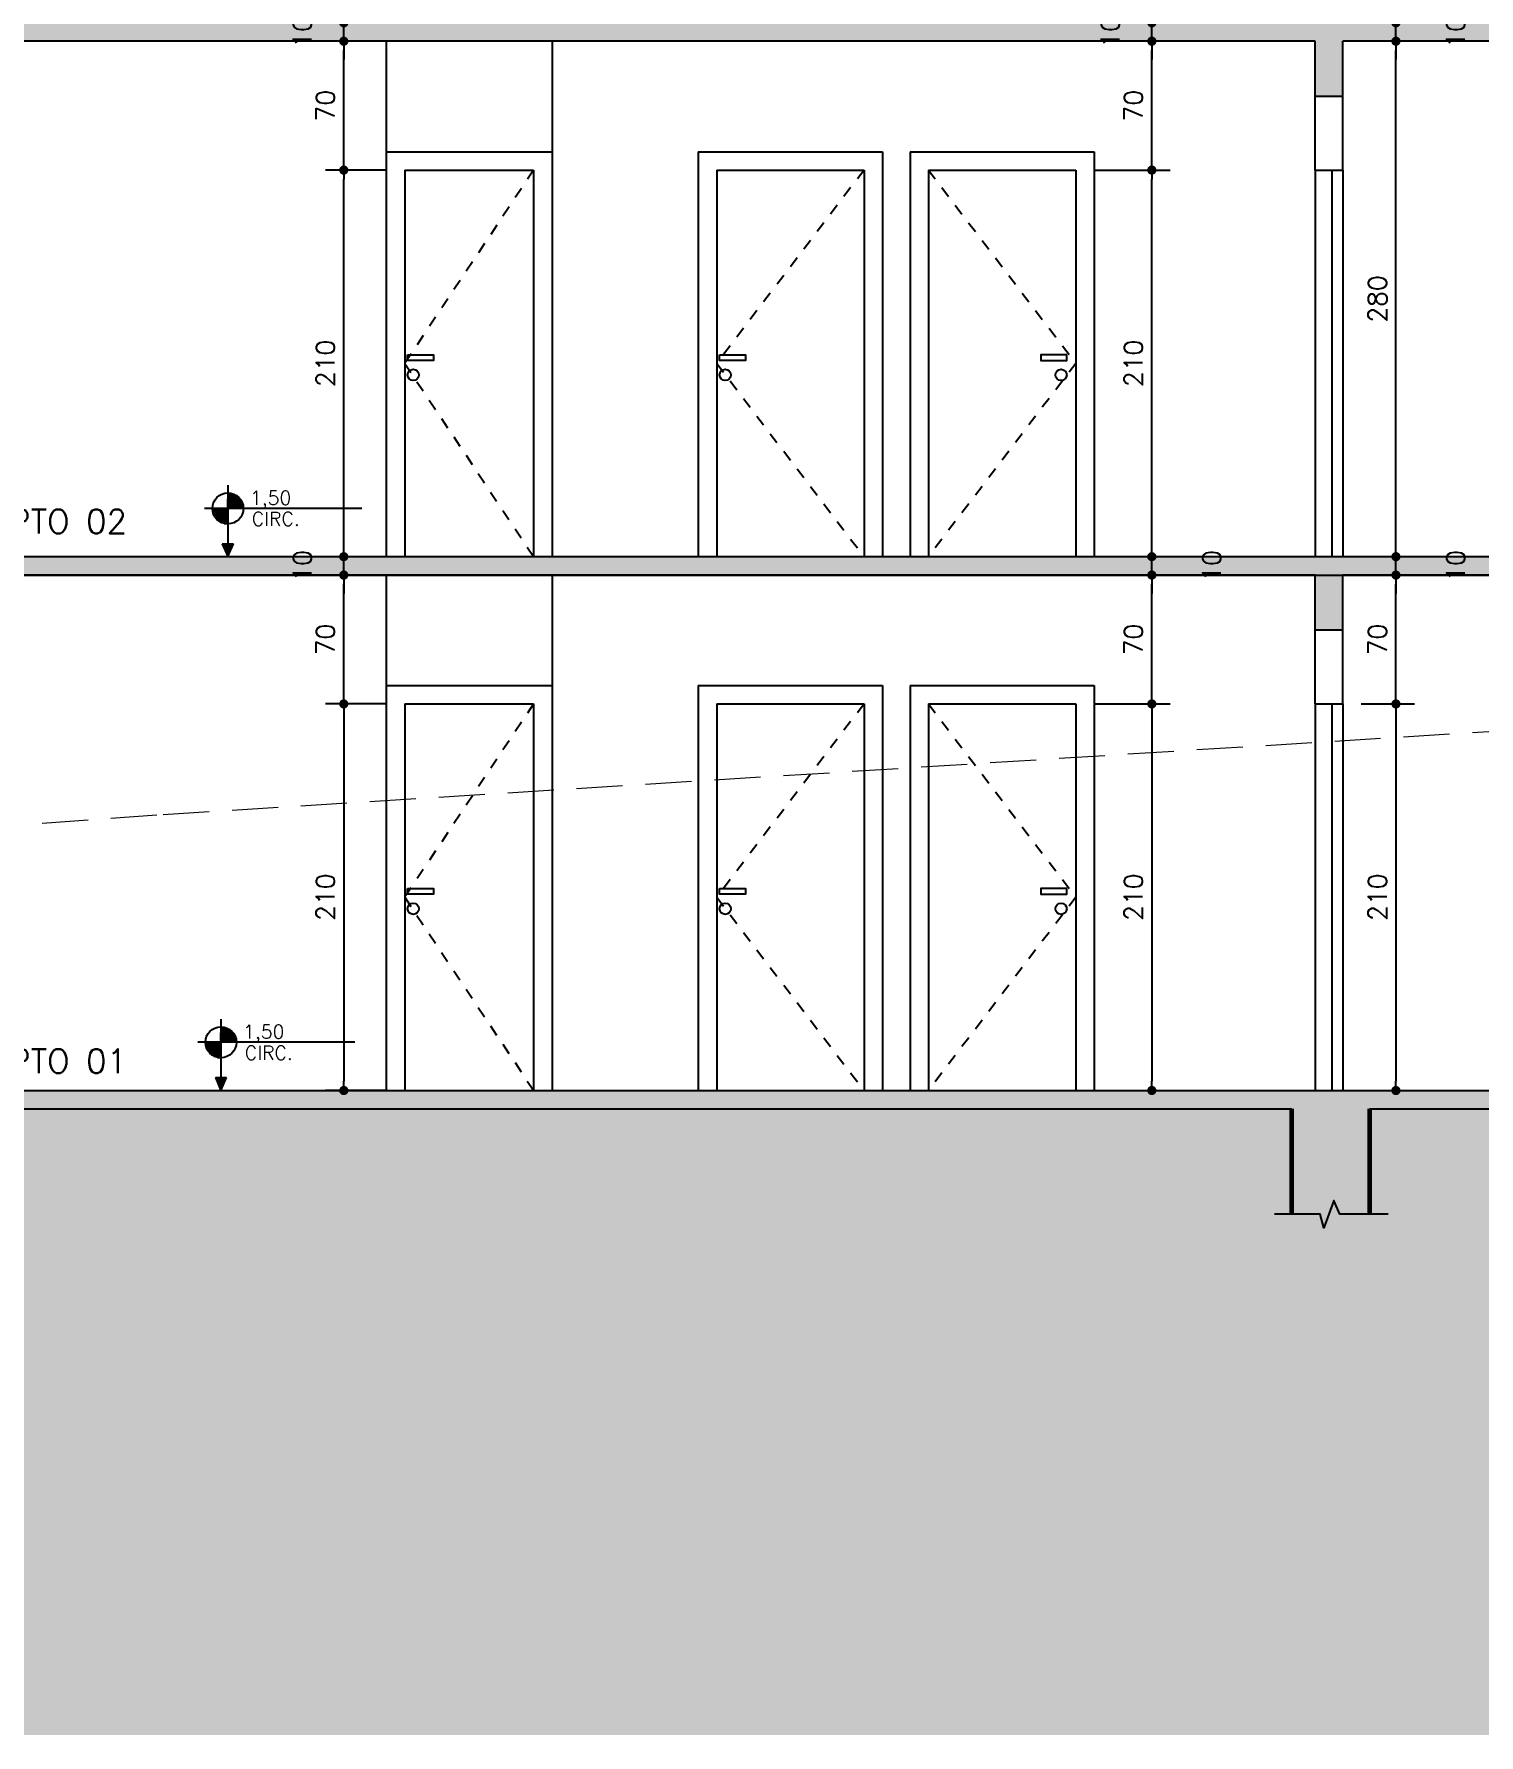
# Model space of a CAD drawing. Header units: inches. Extents: x 580771 to 672494, y 7715997 to 7829530.
# Drawn here: x 654479 to 655264, y 7718961 to 7719885 of the extents above; entities that cross this region are included whole.
import ezdxf

# ---------------------------------------------------------------- set-up
doc = ezdxf.new("R2010")
doc.units = ezdxf.units.IN
doc.header["$MEASUREMENT"] = 0
doc.header["$PDMODE"] = 2
doc.linetypes.add('CACHE', pattern=[0.24, 0.12, -0.12])
doc.linetypes.add('DASHED2', pattern=[0.375, 0.25, -0.125])
for name, color, linetype in [('1-ARQ-A', 1, 'Continuous'), ('BAN', 2, 'Continuous'), ('Block1', 1, 'Continuous'), ('Layer3', 3, 'Continuous'), ('NIVEL', 2, 'Continuous'), ('P01', 1, 'Continuous'), ('P06', 6, 'Continuous'), ('parede', 6, 'Continuous')]:
    doc.layers.add(name, color=color, linetype=linetype)
doc.layers.add('ARQ-06', color=6, linetype='Continuous', lineweight=60)
doc.layers.add('MEIO_FIO', color=7, linetype='Continuous', lineweight=0)
doc.styles.add('R80E50', font='romans.shx', dxfattribs={"height": 10})
doc.styles.add('ROMANS', font='romans', dxfattribs={"height": 0.2})
doc.dimstyles.new('ARQ50', dxfattribs={"dimscale": 50, "dimtxt": 10, "dimasz": 0.1, "dimexe": 0.2, "dimexo": 0.2, "dimgap": 0.1, "dimtad": 1, "dimdec": 0, "dimzin": 12, "dimdsep": 46, "dimtxsty": 'R80E50', "dimblk1": 'DOT', "dimblk2": 'DOT', "dimsah": 1, "dimcen": 0.4, "dimclrd": 15, "dimclre": 15, "dimclrt": 3, "dimadec": 0, "dimazin": 0, "dimtfac": 1, "dimtdec": 0, "dimtmove": 2, "dimatfit": 3, "dimldrblk": 'DOT', "dimfxl": 0.2, "dimtolj": 1, "dimtzin": 12, "dimarcsym": 0})
pattern_1 = [(50, (-9023.35, -33683.601), (14.345203652, -1.2550427), [1.5, -16.5]), (355, (-9023.35, -33683.601), (-2.775026672, 15.043842674), [1.2, -13.2]), (100.45144446, (-9022.154, -33683.706), (11.570176935, 13.78879982), [1.27480384, -14.02284224]), (46.1842, (-9023.35, -33679.601), (21.344826613, -3.310385616), [2.25, -24.75]), (96.6356355, (-9021.57, -33679.877), (18.693238913, 19.482372015), [1.91220684, -21.0342752]), (351.184164, (-9023.35, -33679.601), (18.6932389, 19.482372005), [1.8, -19.80000002]), (21, (-9021.35, -33680.601), (11.938141042, -8.052377813), [1.5, -16.5]), (326, (-9021.35, -33680.601), (4.866306638, 14.5030009), [1.2, -13.2]), (71.45144474, (-9020.355, -33681.272), (16.804447535, 6.450623056), [1.2748038, -14.02284224]), (37.5, (-9023.3495, -33683.6013), (0.2431971063, 6.6578770766), [0, -13.04, 0, -13.4, 0, -13.25]), (7.5, (-9023.3495, -33683.601), (5.261390749, 7.8882342376), [0, -7.64, 0, -12.74, 0, -5.05]), (327.5, (-9027.8095, -33683.6013), (10.6764487234, -0.4510974347), [0, -5, 0, -15.6, 0, -20.7]), (317.5, (-9029.8095, -33683.601), (11.663723387, 2.002099647), [0, -6.5, 0, -10.36, 0, -14.7])]

# ---------------------------------------------------------------- blocks, each defined once
blk = doc.blocks.new('*X32')
at = {"color": 0}
for p, q in [((-1683, 3892), (-1680, 3892)), ((-1683, 3891), (-1680, 3891)), ((-1683, 3890), (-1680, 3890)), ((-1683, 3889), (-1680, 3889)), ((-1683, 3882), (-1683, 3888)), ((-1683, 3888), (-1680, 3888)), ((-1683, 3882), (-1680, 3882)), ((-1683, 3881), (-1680, 3881)), ((-1682, 3882), (-1682, 3888)), ((-1681, 3882), (-1681, 3888)), ((-1680, 3888), (-1680, 3892.3)), ((-1680, 3882), (-1680, 3888)), ((-1680, 3888), (-1674, 3888)), ((-1680, 3887), (-1674, 3887)), ((-1680, 3886), (-1674, 3886)), ((-1680, 3885), (-1674, 3885)), ((-1680, 3884), (-1674, 3884)), ((-1680, 3883), (-1674, 3883)), ((-1680, 3880.7), (-1680, 3882)), ((-1680, 3882), (-1674, 3882)), ((-1679, 3888), (-1679, 3892)), ((-1679, 3880.7), (-1679, 3882)), ((-1678, 3888), (-1678, 3891.6)), ((-1678, 3880.7), (-1678, 3882)), ((-1677, 3888), (-1677, 3891.1)), ((-1677, 3880.7), (-1677, 3882)), ((-1676, 3888), (-1676, 3890.4)), ((-1676, 3880.7), (-1676, 3882)), ((-1675, 3888), (-1675, 3889.6)), ((-1675, 3880.7), (-1675, 3882)), ((-1674, 3888), (-1674, 3888.6)), ((-1674, 3882), (-1674, 3888)), ((-1674, 3888), (-1673.5, 3888)), ((-1674, 3880.7), (-1674, 3882)), ((-1674, 3882), (-1671.1, 3882)), ((-1674, 3881), (-1671.1, 3881)), ((-1673, 3882), (-1673, 3887.2)), ((-1672, 3882), (-1672, 3885.4)), ((-1695, 3880), (-1692, 3880)), ((-1694.9, 3879), (-1692, 3879)), ((-1694.7, 3878), (-1692, 3878)), ((-1694.5, 3877), (-1692, 3877)), ((-1694.1, 3876), (-1692, 3876)), ((-1694, 3875.8), (-1694, 3876)), ((-1693, 3874), (-1693, 3876)), ((-1692, 3876), (-1692, 3880.7)), ((-1692, 3872.7), (-1692, 3876)), ((-1692, 3876), (-1686, 3876)), ((-1692, 3875), (-1686, 3875)), ((-1692, 3874), (-1686, 3874)), ((-1692, 3873), (-1686, 3873)), ((-1691.3, 3872), (-1686, 3872)), ((-1691, 3876), (-1691, 3880.7)), ((-1690.1, 3871), (-1686, 3871)), ((-1690, 3876), (-1690, 3880.7)), ((-1689, 3876), (-1689, 3880.7)), ((-1688.5, 3870), (-1686, 3870)), ((-1688, 3876), (-1688, 3880.7)), ((-1688, 3869.8), (-1688, 3870)), ((-1687, 3876), (-1687, 3880.7)), ((-1687, 3869.4), (-1687, 3870)), ((-1686, 3876), (-1686, 3880.7)), ((-1686, 3880), (-1683, 3880)), ((-1686, 3879), (-1683, 3879)), ((-1686, 3878), (-1683, 3878)), ((-1686, 3877), (-1683, 3877)), ((-1686, 3870), (-1686, 3876)), ((-1686, 3876), (-1683, 3876)), ((-1686, 3869.1), (-1686, 3870)), ((-1686, 3870), (-1683, 3870)), ((-1685.8, 3869), (-1683, 3869)), ((-1685, 3870), (-1685, 3876)), ((-1684, 3870), (-1684, 3876))]:
    blk.add_line(p, q, dxfattribs=at)
blk = doc.blocks.new('nível corte')
at = {"layer": 'NIVEL', "color": 2, "linetype": 'Continuous'}
for p, q in [((172038.46, 10236.15), (172038.46, 10197.35)), ((172111.26, 10223.55), (172025.86, 10223.55)), ((172035.46, 10204.35), (172038.46, 10197.35)), ((172035.46, 10204.35), (172041.46, 10204.35)), ((172038.46, 10197.35), (172041.46, 10204.35))]:
    blk.add_line(p, q, dxfattribs=at)
blk.add_circle((172038.46, 10223.55), 8.4, dxfattribs=at)
blk.add_solid([(172035.46, 10204.35), (172038.46, 10197.35), (172041.46, 10204.35), (172038.46, 10197.35)], dxfattribs=at)
at = {"layer": 'NIVEL', "color": 1, "linetype": 'Continuous', "xscale": 0.7000000000116415, "yscale": 0.7000000000116415, "zscale": 0.7000000000116415}
blk.add_blockref('*X32', (173216.6, 7507.07), dxfattribs=at)
blk = doc.blocks.new('_DOT')
at = {"color": 0, "linetype": 'ByBlock'}
blk.add_line((-0.5, 0), (-1, 0), dxfattribs=at)
at = {"color": 0, "linetype": 'ByBlock', "const_width": 0.5}
blk.add_lwpolyline([(-0.25, 0, 1), (0.25, 0, 1)], format="xyb", close=True, dxfattribs=at)
blk = doc.blocks.new('*D597')
at = {"layer": 'Defpoints', "color": 0, "transparency": 16777216}
for p in [(655189.61, 7719521.58), (655189.61, 7719311.58), (655218.48, 7719311.58)]:
    blk.add_point(p, dxfattribs=at)
at = {"layer": 'parede', "color": 15, "lineweight": -2, "transparency": 16777216}
for p, q in [((655199.61, 7719521.58), (655228.48, 7719521.58)), ((655218.48, 7719516.58), (655218.48, 7719316.58)), ((655199.61, 7719311.58), (655228.48, 7719311.58))]:
    blk.add_line(p, q, dxfattribs=at)
at = {"layer": 'parede', "color": 15, "lineweight": -2, "transparency": 16777216, "xscale": 5, "yscale": 5, "zscale": 5}
for p, rotation in [((655218.48, 7719521.58), 90), ((655218.48, 7719311.58), 270)]:
    blk.add_blockref('_DOT', p, dxfattribs=dict(at, rotation=rotation))
at = {"layer": 'parede', "color": 3, "transparency": 16777216, "insert": (655208.48, 7719416.58), "char_height": 10, "attachment_point": 5, "rotation": 90, "style": 'R80E50'}
blk.add_mtext('\\A1;210', dxfattribs=at)
blk = doc.blocks.new('*D598')
at = {"layer": 'Defpoints', "color": 0, "transparency": 16777216}
for p in [(655218.48, 7719591.58), (655218.48, 7719591.58), (655189.61, 7719521.58)]:
    blk.add_point(p, dxfattribs=at)
at = {"layer": 'parede', "color": 15, "lineweight": -2, "transparency": 16777216}
for p, q in [((655218.48, 7719526.58), (655218.48, 7719586.58)), ((655228.48, 7719591.58), (655228.48, 7719591.58)), ((655199.61, 7719521.58), (655228.48, 7719521.58))]:
    blk.add_line(p, q, dxfattribs=at)
at = {"layer": 'parede', "color": 15, "lineweight": -2, "transparency": 16777216, "xscale": 5, "yscale": 5, "zscale": 5}
for p, rotation in [((655218.48, 7719591.58), 90), ((655218.48, 7719521.58), 270)]:
    blk.add_blockref('_DOT', p, dxfattribs=dict(at, rotation=rotation))
at = {"layer": 'parede', "color": 3, "transparency": 16777216, "insert": (655208.48, 7719556.58), "char_height": 10, "attachment_point": 5, "rotation": 90, "style": 'R80E50'}
blk.add_mtext('\\A1;70', dxfattribs=at)
blk = doc.blocks.new('*D599')
at = {"layer": 'Defpoints', "color": 0, "transparency": 16777216}
for p in [(655218.48, 7719601.58), (655218.48, 7719601.58), (655218.48, 7719591.58)]:
    blk.add_point(p, dxfattribs=at)
at = {"layer": 'parede', "color": 15, "lineweight": -2, "transparency": 16777216}
for p, q in [((655218.48, 7719606.58), (655218.48, 7719611.58)), ((655218.48, 7719591.58), (655218.48, 7719601.58)), ((655228.48, 7719601.58), (655228.48, 7719601.58)), ((655218.48, 7719586.58), (655218.48, 7719581.58)), ((655228.48, 7719591.58), (655228.48, 7719591.58))]:
    blk.add_line(p, q, dxfattribs=at)
at = {"layer": 'parede', "color": 15, "lineweight": -2, "transparency": 16777216, "xscale": 5, "yscale": 5, "zscale": 5}
for p, rotation in [((655218.48, 7719601.58), 270), ((655218.48, 7719591.58), 90)]:
    blk.add_blockref('_DOT', p, dxfattribs=dict(at, rotation=rotation))
at = {"layer": 'parede', "color": 3, "transparency": 16777216, "insert": (655250.98, 7719596.58), "char_height": 10, "attachment_point": 5, "rotation": 90, "style": 'R80E50'}
blk.add_mtext('\\A1;10', dxfattribs=at)
blk = doc.blocks.new('*D600')
at = {"layer": 'Defpoints', "color": 0, "transparency": 16777216}
for p in [(655218.48, 7719881.58), (655218.48, 7719881.58), (655218.48, 7719601.58)]:
    blk.add_point(p, dxfattribs=at)
at = {"layer": 'parede', "color": 15, "lineweight": -2, "transparency": 16777216}
for p, q in [((655228.48, 7719881.58), (655228.48, 7719881.58)), ((655218.48, 7719606.58), (655218.48, 7719876.58)), ((655228.48, 7719601.58), (655228.48, 7719601.58))]:
    blk.add_line(p, q, dxfattribs=at)
at = {"layer": 'parede', "color": 15, "lineweight": -2, "transparency": 16777216, "xscale": 5, "yscale": 5, "zscale": 5}
for p, rotation in [((655218.48, 7719881.58), 90), ((655218.48, 7719601.58), 270)]:
    blk.add_blockref('_DOT', p, dxfattribs=dict(at, rotation=rotation))
at = {"layer": 'parede', "color": 3, "transparency": 16777216, "insert": (655208.48, 7719741.58), "char_height": 10, "attachment_point": 5, "rotation": 90, "style": 'R80E50'}
blk.add_mtext('\\A1;280', dxfattribs=at)
blk = doc.blocks.new('*D601')
at = {"layer": 'Defpoints', "color": 0, "transparency": 16777216}
for p in [(655218.48, 7719891.58), (655218.48, 7719891.58), (655218.48, 7719881.58)]:
    blk.add_point(p, dxfattribs=at)
at = {"layer": 'parede', "color": 15, "lineweight": -2, "transparency": 16777216}
for p, q in [((655218.48, 7719896.58), (655218.48, 7719901.58)), ((655218.48, 7719881.58), (655218.48, 7719891.58)), ((655228.48, 7719891.58), (655228.48, 7719891.58)), ((655228.48, 7719881.58), (655228.48, 7719881.58)), ((655218.48, 7719876.58), (655218.48, 7719871.58))]:
    blk.add_line(p, q, dxfattribs=at)
at = {"layer": 'parede', "color": 15, "lineweight": -2, "transparency": 16777216, "xscale": 5, "yscale": 5, "zscale": 5}
for p, rotation in [((655218.48, 7719891.58), 270), ((655218.48, 7719881.58), 90)]:
    blk.add_blockref('_DOT', p, dxfattribs=dict(at, rotation=rotation))
at = {"layer": 'parede', "color": 3, "transparency": 16777216, "insert": (655250.98, 7719886.58), "char_height": 10, "attachment_point": 5, "rotation": 90, "style": 'R80E50'}
blk.add_mtext('\\A1;10', dxfattribs=at)
blk = doc.blocks.new('*D603')
at = {"layer": 'Defpoints', "color": 0, "transparency": 16777216}
for p in [(655044.61, 7719521.58), (655044.61, 7719311.58), (655085.91, 7719311.58)]:
    blk.add_point(p, dxfattribs=at)
at = {"layer": 'parede', "color": 15, "lineweight": -2, "transparency": 16777216}
for p, q in [((655054.61, 7719521.58), (655095.91, 7719521.58)), ((655085.91, 7719516.58), (655085.91, 7719316.58)), ((655054.61, 7719311.58), (655095.91, 7719311.58))]:
    blk.add_line(p, q, dxfattribs=at)
at = {"layer": 'parede', "color": 15, "lineweight": -2, "transparency": 16777216, "xscale": 5, "yscale": 5, "zscale": 5}
for p, rotation in [((655085.91, 7719521.58), 90), ((655085.91, 7719311.58), 270)]:
    blk.add_blockref('_DOT', p, dxfattribs=dict(at, rotation=rotation))
at = {"layer": 'parede', "color": 3, "transparency": 16777216, "insert": (655075.91, 7719416.58), "char_height": 10, "attachment_point": 5, "rotation": 90, "style": 'R80E50'}
blk.add_mtext('\\A1;210', dxfattribs=at)
blk = doc.blocks.new('*D500')
at = {"layer": 'Defpoints', "color": 0, "transparency": 16777216}
for p in [(655085.91, 7719591.58), (655085.91, 7719591.58), (655044.61, 7719521.58)]:
    blk.add_point(p, dxfattribs=at)
at = {"layer": 'parede', "color": 15, "lineweight": -2, "transparency": 16777216}
for p, q in [((655085.91, 7719526.58), (655085.91, 7719586.58)), ((655095.91, 7719591.58), (655095.91, 7719591.58)), ((655054.61, 7719521.58), (655095.91, 7719521.58))]:
    blk.add_line(p, q, dxfattribs=at)
at = {"layer": 'parede', "color": 15, "lineweight": -2, "transparency": 16777216, "xscale": 5, "yscale": 5, "zscale": 5}
for p, rotation in [((655085.91, 7719591.58), 90), ((655085.91, 7719521.58), 270)]:
    blk.add_blockref('_DOT', p, dxfattribs=dict(at, rotation=rotation))
at = {"layer": 'parede', "color": 3, "transparency": 16777216, "insert": (655075.91, 7719556.58), "char_height": 10, "attachment_point": 5, "rotation": 90, "style": 'R80E50'}
blk.add_mtext('\\A1;70', dxfattribs=at)
blk = doc.blocks.new('*D501')
at = {"layer": 'Defpoints', "color": 0, "transparency": 16777216}
for p in [(655085.91, 7719601.58), (655085.91, 7719601.58), (655085.91, 7719591.58)]:
    blk.add_point(p, dxfattribs=at)
at = {"layer": 'parede', "color": 15, "lineweight": -2, "transparency": 16777216}
for p, q in [((655085.91, 7719606.58), (655085.91, 7719611.58)), ((655085.91, 7719591.58), (655085.91, 7719601.58)), ((655095.91, 7719601.58), (655095.91, 7719601.58)), ((655085.91, 7719586.58), (655085.91, 7719581.58)), ((655095.91, 7719591.58), (655095.91, 7719591.58))]:
    blk.add_line(p, q, dxfattribs=at)
at = {"layer": 'parede', "color": 15, "lineweight": -2, "transparency": 16777216, "xscale": 5, "yscale": 5, "zscale": 5}
for p, rotation in [((655085.91, 7719601.58), 270), ((655085.91, 7719591.58), 90)]:
    blk.add_blockref('_DOT', p, dxfattribs=dict(at, rotation=rotation))
at = {"layer": 'parede', "color": 3, "transparency": 16777216, "insert": (655118.41, 7719596.58), "char_height": 10, "attachment_point": 5, "rotation": 90, "style": 'R80E50'}
blk.add_mtext('\\A1;10', dxfattribs=at)
blk = doc.blocks.new('*D502')
at = {"layer": 'Defpoints', "color": 0, "transparency": 16777216}
for p in [(655044.61, 7719811.58), (655085.91, 7719811.58), (655085.91, 7719601.58)]:
    blk.add_point(p, dxfattribs=at)
at = {"layer": 'parede', "color": 15, "lineweight": -2, "transparency": 16777216}
for p, q in [((655054.61, 7719811.58), (655095.91, 7719811.58)), ((655085.91, 7719606.58), (655085.91, 7719806.58)), ((655095.91, 7719601.58), (655095.91, 7719601.58))]:
    blk.add_line(p, q, dxfattribs=at)
at = {"layer": 'parede', "color": 15, "lineweight": -2, "transparency": 16777216, "xscale": 5, "yscale": 5, "zscale": 5}
for p, rotation in [((655085.91, 7719811.58), 90), ((655085.91, 7719601.58), 270)]:
    blk.add_blockref('_DOT', p, dxfattribs=dict(at, rotation=rotation))
at = {"layer": 'parede', "color": 3, "transparency": 16777216, "insert": (655075.91, 7719706.58), "char_height": 10, "attachment_point": 5, "rotation": 90, "style": 'R80E50'}
blk.add_mtext('\\A1;210', dxfattribs=at)
blk = doc.blocks.new('*D503')
at = {"layer": 'Defpoints', "color": 0, "transparency": 16777216}
for p in [(655085.91, 7719881.58), (655174.61, 7719881.58), (655044.61, 7719811.58)]:
    blk.add_point(p, dxfattribs=at)
at = {"layer": 'parede', "color": 15, "lineweight": -2, "transparency": 16777216}
for p, q in [((655164.61, 7719881.58), (655075.91, 7719881.58)), ((655085.91, 7719816.58), (655085.91, 7719876.58)), ((655054.61, 7719811.58), (655095.91, 7719811.58))]:
    blk.add_line(p, q, dxfattribs=at)
at = {"layer": 'parede', "color": 15, "lineweight": -2, "transparency": 16777216, "xscale": 5, "yscale": 5, "zscale": 5}
for p, rotation in [((655085.91, 7719881.58), 90), ((655085.91, 7719811.58), 270)]:
    blk.add_blockref('_DOT', p, dxfattribs=dict(at, rotation=rotation))
at = {"layer": 'parede', "color": 3, "transparency": 16777216, "insert": (655075.91, 7719846.58), "char_height": 10, "attachment_point": 5, "rotation": 90, "style": 'R80E50'}
blk.add_mtext('\\A1;70', dxfattribs=at)
blk = doc.blocks.new('*D504')
at = {"layer": 'Defpoints', "color": 0, "transparency": 16777216}
for p in [(655085.91, 7719891.58), (655174.61, 7719891.58), (655174.61, 7719881.58)]:
    blk.add_point(p, dxfattribs=at)
at = {"layer": 'parede', "color": 15, "lineweight": -2, "transparency": 16777216}
for p, q in [((655085.91, 7719896.58), (655085.91, 7719901.58)), ((655164.61, 7719891.58), (655075.91, 7719891.58)), ((655085.91, 7719881.58), (655085.91, 7719891.58)), ((655164.61, 7719881.58), (655075.91, 7719881.58)), ((655085.91, 7719876.58), (655085.91, 7719871.58))]:
    blk.add_line(p, q, dxfattribs=at)
at = {"layer": 'parede', "color": 15, "lineweight": -2, "transparency": 16777216, "xscale": 5, "yscale": 5, "zscale": 5}
for p, rotation in [((655085.91, 7719891.58), 270), ((655085.91, 7719881.58), 90)]:
    blk.add_blockref('_DOT', p, dxfattribs=dict(at, rotation=rotation))
at = {"layer": 'parede', "color": 3, "transparency": 16777216, "insert": (655063.41, 7719886.58), "char_height": 10, "attachment_point": 5, "rotation": 90, "style": 'R80E50'}
blk.add_mtext('\\A1;10', dxfattribs=at)
blk = doc.blocks.new('*D506')
at = {"layer": 'Defpoints', "color": 0, "transparency": 16777216}
for p in [(654680.16, 7719521.58), (654647.06, 7719311.58), (654680.16, 7719311.58)]:
    blk.add_point(p, dxfattribs=at)
at = {"layer": 'parede', "color": 15, "lineweight": -2, "transparency": 16777216}
for p, q in [((654670.16, 7719521.58), (654637.06, 7719521.58)), ((654647.06, 7719516.58), (654647.06, 7719316.58)), ((654670.16, 7719311.58), (654637.06, 7719311.58))]:
    blk.add_line(p, q, dxfattribs=at)
at = {"layer": 'parede', "color": 15, "lineweight": -2, "transparency": 16777216, "xscale": 5, "yscale": 5, "zscale": 5}
for p, rotation in [((654647.06, 7719521.58), 90), ((654647.06, 7719311.58), 270)]:
    blk.add_blockref('_DOT', p, dxfattribs=dict(at, rotation=rotation))
at = {"layer": 'parede', "color": 3, "transparency": 16777216, "insert": (654637.06, 7719416.58), "char_height": 10, "attachment_point": 5, "rotation": 90, "style": 'R80E50'}
blk.add_mtext('\\A1;210', dxfattribs=at)
blk = doc.blocks.new('*D507')
at = {"layer": 'Defpoints', "color": 0, "transparency": 16777216}
for p in [(654647.06, 7719591.58), (654670.16, 7719591.58), (654680.16, 7719521.58)]:
    blk.add_point(p, dxfattribs=at)
at = {"layer": 'parede', "color": 15, "lineweight": -2, "transparency": 16777216}
for p, q in [((654660.16, 7719591.58), (654637.06, 7719591.58)), ((654647.06, 7719526.58), (654647.06, 7719586.58)), ((654670.16, 7719521.58), (654637.06, 7719521.58))]:
    blk.add_line(p, q, dxfattribs=at)
at = {"layer": 'parede', "color": 15, "lineweight": -2, "transparency": 16777216, "xscale": 5, "yscale": 5, "zscale": 5}
for p, rotation in [((654647.06, 7719591.58), 90), ((654647.06, 7719521.58), 270)]:
    blk.add_blockref('_DOT', p, dxfattribs=dict(at, rotation=rotation))
at = {"layer": 'parede', "color": 3, "transparency": 16777216, "insert": (654637.06, 7719556.58), "char_height": 10, "attachment_point": 5, "rotation": 90, "style": 'R80E50'}
blk.add_mtext('\\A1;70', dxfattribs=at)
blk = doc.blocks.new('*D508')
at = {"layer": 'Defpoints', "color": 0, "transparency": 16777216}
for p in [(654647.06, 7719601.58), (654670.16, 7719601.58), (654670.16, 7719591.58)]:
    blk.add_point(p, dxfattribs=at)
at = {"layer": 'parede', "color": 15, "lineweight": -2, "transparency": 16777216}
for p, q in [((654647.06, 7719606.58), (654647.06, 7719611.58)), ((654660.16, 7719601.58), (654637.06, 7719601.58)), ((654647.06, 7719591.58), (654647.06, 7719601.58)), ((654660.16, 7719591.58), (654637.06, 7719591.58)), ((654647.06, 7719586.58), (654647.06, 7719581.58))]:
    blk.add_line(p, q, dxfattribs=at)
at = {"layer": 'parede', "color": 15, "lineweight": -2, "transparency": 16777216, "xscale": 5, "yscale": 5, "zscale": 5}
for p, rotation in [((654647.06, 7719601.58), 270), ((654647.06, 7719591.58), 90)]:
    blk.add_blockref('_DOT', p, dxfattribs=dict(at, rotation=rotation))
at = {"layer": 'parede', "color": 3, "transparency": 16777216, "insert": (654624.56, 7719596.58), "char_height": 10, "attachment_point": 5, "rotation": 90, "style": 'R80E50'}
blk.add_mtext('\\A1;10', dxfattribs=at)
blk = doc.blocks.new('*D509')
at = {"layer": 'Defpoints', "color": 0, "transparency": 16777216}
for p in [(654647.06, 7719811.58), (654680.16, 7719811.58), (654670.16, 7719601.58)]:
    blk.add_point(p, dxfattribs=at)
at = {"layer": 'parede', "color": 15, "lineweight": -2, "transparency": 16777216}
for p, q in [((654670.16, 7719811.58), (654637.06, 7719811.58)), ((654647.06, 7719606.58), (654647.06, 7719806.58)), ((654660.16, 7719601.58), (654637.06, 7719601.58))]:
    blk.add_line(p, q, dxfattribs=at)
at = {"layer": 'parede', "color": 15, "lineweight": -2, "transparency": 16777216, "xscale": 5, "yscale": 5, "zscale": 5}
for p, rotation in [((654647.06, 7719811.58), 90), ((654647.06, 7719601.58), 270)]:
    blk.add_blockref('_DOT', p, dxfattribs=dict(at, rotation=rotation))
at = {"layer": 'parede', "color": 3, "transparency": 16777216, "insert": (654637.06, 7719706.58), "char_height": 10, "attachment_point": 5, "rotation": 90, "style": 'R80E50'}
blk.add_mtext('\\A1;210', dxfattribs=at)
blk = doc.blocks.new('*D510')
at = {"layer": 'Defpoints', "color": 0, "transparency": 16777216}
for p in [(654647.06, 7719881.58), (654670.16, 7719881.58), (654680.16, 7719811.58)]:
    blk.add_point(p, dxfattribs=at)
at = {"layer": 'parede', "color": 15, "lineweight": -2, "transparency": 16777216}
for p, q in [((654660.16, 7719881.58), (654637.06, 7719881.58)), ((654647.06, 7719816.58), (654647.06, 7719876.58)), ((654670.16, 7719811.58), (654637.06, 7719811.58))]:
    blk.add_line(p, q, dxfattribs=at)
at = {"layer": 'parede', "color": 15, "lineweight": -2, "transparency": 16777216, "xscale": 5, "yscale": 5, "zscale": 5}
for p, rotation in [((654647.06, 7719881.58), 90), ((654647.06, 7719811.58), 270)]:
    blk.add_blockref('_DOT', p, dxfattribs=dict(at, rotation=rotation))
at = {"layer": 'parede', "color": 3, "transparency": 16777216, "insert": (654637.06, 7719846.58), "char_height": 10, "attachment_point": 5, "rotation": 90, "style": 'R80E50'}
blk.add_mtext('\\A1;70', dxfattribs=at)
blk = doc.blocks.new('*D511')
at = {"layer": 'Defpoints', "color": 0, "transparency": 16777216}
for p in [(654647.06, 7719891.58), (654670.16, 7719891.58), (654670.16, 7719881.58)]:
    blk.add_point(p, dxfattribs=at)
at = {"layer": 'parede', "color": 15, "lineweight": -2, "transparency": 16777216}
for p, q in [((654647.06, 7719896.58), (654647.06, 7719901.58)), ((654660.16, 7719891.58), (654637.06, 7719891.58)), ((654647.06, 7719881.58), (654647.06, 7719891.58)), ((654660.16, 7719881.58), (654637.06, 7719881.58)), ((654647.06, 7719876.58), (654647.06, 7719871.58))]:
    blk.add_line(p, q, dxfattribs=at)
at = {"layer": 'parede', "color": 15, "lineweight": -2, "transparency": 16777216, "xscale": 5, "yscale": 5, "zscale": 5}
for p, rotation in [((654647.06, 7719891.58), 270), ((654647.06, 7719881.58), 90)]:
    blk.add_blockref('_DOT', p, dxfattribs=dict(at, rotation=rotation))
at = {"layer": 'parede', "color": 3, "transparency": 16777216, "insert": (654624.56, 7719886.58), "char_height": 10, "attachment_point": 5, "rotation": 90, "style": 'R80E50'}
blk.add_mtext('\\A1;10', dxfattribs=at)

msp = doc.modelspace()

# ---------------------------------------------------------------- hatches: boundary and pattern name
at = {"layer": 'Block1'}
h = msp.add_hatch(dxfattribs=at)
h.set_pattern_fill('EARTH', color=256, scale=150, angle=45, style=0, double=1)
h.paths.add_polyline_path([(656276.725, 7719235.785), (656260.654, 7719235.785), (656257.343, 7719243.06), (656251.947, 7719228.358), (656249.892, 7719235.785), (656234.477, 7719235.785), (656234.477, 7719286.579), (655799.612, 7719286.579), (655799.612, 7719235.785), (655783.541, 7719235.785), (655780.23, 7719243.06), (655774.834, 7719228.358), (655772.78, 7719235.785), (655757.364, 7719235.785), (655757.364, 7719301.579), (655204.125, 7719301.579), (655204.125, 7719244.494), (655188.054, 7719244.494), (655184.742, 7719251.77), (655179.347, 7719237.068), (655177.292, 7719244.494), (655161.877, 7719244.494), (655161.877, 7719301.579), (653522.203, 7719301.579), (653522.203, 7719254.494), (653506.132, 7719254.494), (653502.821, 7719261.77), (653497.425, 7719247.068), (653495.371, 7719254.494), (653479.955, 7719254.494), (653479.955, 7719301.579), (653166.861, 7719301.579), (653166.861, 7719254.494), (653150.79, 7719254.494), (653147.478, 7719261.77), (653142.083, 7719247.068), (653140.028, 7719254.494), (653124.612, 7719254.494), (653124.612, 7719291.579), (652428.327, 7719291.579), (652216.594, 7719272.471), (652216.594, 7719244.491), (652200.523, 7719244.491), (652197.211, 7719251.767), (652191.816, 7719237.065), (652189.761, 7719244.491), (652174.612, 7719244.491), (652174.612, 7719268.682), (652095.907, 7719261.579), (651786.551, 7719233.689), (651323.61, 7719164.759), (651323.61, 7719108.35), (651307.539, 7719108.35), (651304.228, 7719115.625), (651298.833, 7719100.924), (651296.778, 7719108.35), (651281.291, 7719108.35), (651281.291, 7719068.5), (651281.291, 7718961.5), (656276.725, 7718961.5)])
h.paths.add_polyline_path([(652533.241, 7719244.855), (652727.247, 7719262.664), (652726.219, 7719273.866), (652532.213, 7719256.058)], flags=24)
at = {"layer": 'P01'}
h = msp.add_hatch(dxfattribs=at)
h.set_pattern_fill('AR-CONC', color=256, scale=2)
h.set_pattern_definition(pattern_1)
h.paths.add_polyline_path([(655799.612, 7719891.579), (652639.612, 7719891.579), (652639.612, 7719941.579), (652624.612, 7719941.579), (652624.612, 7719881.579), (653124.612, 7719881.579), (653124.612, 7719851.579), (653139.612, 7719851.579), (653139.612, 7719881.579), (653489.612, 7719881.579), (653489.612, 7719851.579), (653504.612, 7719851.579), (653504.612, 7719881.579), (655174.612, 7719881.579), (655174.612, 7719851.579), (655189.612, 7719851.579), (655189.612, 7719881.579), (655619.612, 7719881.579), (655619.612, 7719851.579), (655634.612, 7719851.579), (655634.612, 7719881.579), (655784.612, 7719881.579), (655784.612, 7719851.579), (655799.612, 7719851.579)])
h.paths.add_polyline_path([(655708.786, 7719876.698), (655708.786, 7719896.46), (655693.786, 7719896.46), (655693.786, 7719876.698)], flags=25)
h.paths.add_polyline_path([(655580.062, 7719876.698), (655580.062, 7719896.46), (655565.062, 7719896.46), (655565.062, 7719876.698)], flags=25)
h.paths.add_polyline_path([(655295.113, 7719876.698), (655295.113, 7719896.46), (655280.113, 7719896.46), (655280.113, 7719876.698)], flags=25)
h.paths.add_polyline_path([(655258.477, 7719876.698), (655258.477, 7719896.46), (655243.477, 7719896.46), (655243.477, 7719876.698)], flags=25)
h.paths.add_polyline_path([(655070.915, 7719876.698), (655070.915, 7719896.46), (655055.915, 7719896.46), (655055.915, 7719876.698)], flags=25)
h.paths.add_polyline_path([(654632.056, 7719876.698), (654632.056, 7719896.46), (654617.056, 7719896.46), (654617.056, 7719876.698)], flags=25)
h.paths.add_polyline_path([(654478.787, 7719876.698), (654478.787, 7719896.46), (654463.787, 7719896.46), (654463.787, 7719876.698)], flags=25)
h.paths.add_polyline_path([(654260.652, 7719876.698), (654260.652, 7719896.46), (654245.652, 7719896.46), (654245.652, 7719876.698)], flags=25)
h.paths.add_polyline_path([(654166.454, 7719876.698), (654166.454, 7719896.46), (654151.454, 7719896.46), (654151.454, 7719876.698)], flags=25)
h.paths.add_polyline_path([(653924.803, 7719876.698), (653924.803, 7719896.46), (653909.803, 7719896.46), (653909.803, 7719876.698)], flags=25)
h.paths.add_polyline_path([(653716.402, 7719876.698), (653716.402, 7719896.46), (653701.402, 7719896.46), (653701.402, 7719876.698)], flags=25)
h.paths.add_polyline_path([(653438.758, 7719876.698), (653438.758, 7719896.46), (653423.758, 7719896.46), (653423.758, 7719876.698)], flags=25)
h.paths.add_polyline_path([(653148.23, 7719876.698), (653148.23, 7719896.46), (653133.23, 7719896.46), (653133.23, 7719876.698)], flags=25)
h = msp.add_hatch(dxfattribs=at)
h.set_pattern_fill('AR-CONC', color=256, scale=2)
h.set_pattern_definition(pattern_1)
h.paths.add_polyline_path([(655799.612, 7719601.579), (653489.612, 7719601.579), (653489.612, 7719561.579), (653504.612, 7719561.579), (653504.612, 7719591.579), (655174.612, 7719591.579), (655174.612, 7719561.579), (655189.612, 7719561.579), (655189.612, 7719591.579), (655619.612, 7719591.579), (655619.612, 7719561.579), (655634.612, 7719561.579), (655634.612, 7719591.579), (655784.612, 7719591.579), (655784.612, 7719561.579), (655799.612, 7719561.579)])
h.paths.add_polyline_path([(655708.786, 7719586.698), (655708.786, 7719606.46), (655693.786, 7719606.46), (655693.786, 7719586.698)], flags=9)
h.paths.add_polyline_path([(655580.062, 7719586.698), (655580.062, 7719606.46), (655565.062, 7719606.46), (655565.062, 7719586.698)], flags=9)
h.paths.add_polyline_path([(655295.113, 7719586.698), (655295.113, 7719606.46), (655280.113, 7719606.46), (655280.113, 7719586.698)], flags=9)
h.paths.add_polyline_path([(655258.477, 7719586.698), (655258.477, 7719606.46), (655243.477, 7719606.46), (655243.477, 7719586.698)], flags=9)
h.paths.add_polyline_path([(655125.915, 7719586.698), (655125.915, 7719606.46), (655110.915, 7719606.46), (655110.915, 7719586.698)], flags=9)
h.paths.add_polyline_path([(654632.056, 7719586.698), (654632.056, 7719606.46), (654617.056, 7719606.46), (654617.056, 7719586.698)], flags=9)
h.paths.add_polyline_path([(654478.787, 7719586.698), (654478.787, 7719606.46), (654463.787, 7719606.46), (654463.787, 7719586.698)], flags=9)
h.paths.add_polyline_path([(654250.652, 7719586.698), (654250.652, 7719606.46), (654235.652, 7719606.46), (654235.652, 7719586.698)], flags=9)
h.paths.add_polyline_path([(654166.454, 7719586.698), (654166.454, 7719606.46), (654151.454, 7719606.46), (654151.454, 7719586.698)], flags=9)
h.paths.add_polyline_path([(653924.803, 7719586.698), (653924.803, 7719606.46), (653909.803, 7719606.46), (653909.803, 7719586.698)], flags=9)
h.paths.add_polyline_path([(653716.402, 7719586.698), (653716.402, 7719606.46), (653701.402, 7719606.46), (653701.402, 7719586.698)], flags=9)
h = msp.add_hatch(dxfattribs=at)
h.set_pattern_fill('AR-CONC', color=256, scale=2)
h.set_pattern_definition(pattern_1)
h.paths.add_polyline_path([(656276.725, 7719286.579), (656276.725, 7719296.579), (655799.612, 7719296.579), (655799.612, 7719311.579), (653124.612, 7719311.579), (653124.612, 7719301.579), (652989.133, 7719301.579), (652878.327, 7719291.579), (653124.612, 7719291.579), (653124.612, 7719254.494), (653140.028, 7719254.494), (653142.083, 7719247.068), (653147.478, 7719261.77), (653150.79, 7719254.494), (653166.861, 7719254.494), (653166.861, 7719301.579), (653479.955, 7719301.579), (653479.955, 7719254.494), (653495.371, 7719254.494), (653497.425, 7719247.068), (653502.821, 7719261.77), (653506.132, 7719254.494), (653522.203, 7719254.494), (653522.203, 7719301.579), (655161.877, 7719301.579), (655161.877, 7719244.494), (655177.292, 7719244.494), (655179.347, 7719237.068), (655184.742, 7719251.77), (655188.054, 7719244.494), (655204.125, 7719244.494), (655204.125, 7719301.579), (655757.364, 7719301.579), (655757.364, 7719235.785), (655772.78, 7719235.785), (655774.834, 7719228.358), (655780.23, 7719243.06), (655783.541, 7719235.785), (655799.612, 7719235.785), (655799.612, 7719286.579)])

# ---------------------------------------------------------------- linework, layer by layer
at = {"layer": '1-ARQ-A'}
for p, q in [((654670.16, 7719821.579), (654760.16, 7719821.579)), ((654680.16, 7719811.579), (654680.16, 7719601.579)), ((654680.16, 7719811.579), (654750.16, 7719811.579)), ((654750.16, 7719811.579), (654750.16, 7719601.579)), ((654670.16, 7719531.579), (654760.16, 7719531.579)), ((654680.16, 7719521.579), (654680.16, 7719311.579)), ((654680.16, 7719521.579), (654750.16, 7719521.579)), ((654750.16, 7719521.579), (654750.16, 7719311.579))]:
    msp.add_line(p, q, dxfattribs=at)
at = {"layer": '1-ARQ-A', "elevation": 12706.085}
for points in [[(654681.696, 7719711.285), (654695.733, 7719711.285), (654695.733, 7719708.219), (654681.696, 7719708.219)], [(654681.696, 7719421.285), (654695.733, 7719421.285), (654695.733, 7719418.219), (654681.696, 7719418.219)]]:
    msp.add_lwpolyline(points, close=True, dxfattribs=at)
at = {"layer": '1-ARQ-A'}
for centre in [(654684.767, 7719700.337, 12706.085), (654684.767, 7719410.337, 12706.085)]:
    msp.add_circle(centre, 3.065, dxfattribs=at)
at = {"layer": 'ARQ-06'}
for p, q in [((655161.877, 7719244.494), (655161.877, 7719301.579)), ((655204.125, 7719301.579), (655204.125, 7719244.494))]:
    msp.add_line(p, q, dxfattribs=at)
at = {"layer": 'BAN', "elevation": 12706.085}
for points in [[(654851.149, 7719711.285), (654865.185, 7719711.285), (654865.185, 7719708.219), (654851.149, 7719708.219)], [(655039.678, 7719711.285), (655025.642, 7719711.285), (655025.642, 7719708.219), (655039.678, 7719708.219)], [(654851.149, 7719421.285), (654865.185, 7719421.285), (654865.185, 7719418.219), (654851.149, 7719418.219)], [(655039.678, 7719421.285), (655025.642, 7719421.285), (655025.642, 7719418.219), (655039.678, 7719418.219)]]:
    msp.add_lwpolyline(points, close=True, dxfattribs=at)
at = {"layer": 'BAN'}
for centre in [(654854.219, 7719700.337, 12706.085), (655036.608, 7719700.337, 12706.085), (654854.219, 7719410.337, 12706.085), (655036.608, 7719410.337, 12706.085)]:
    msp.add_circle(centre, 3.065, dxfattribs=at)
at = {"layer": 'Block1'}
msp.add_lwpolyline([(655214.257, 7719244.494), (655188.054, 7719244.494), (655184.742, 7719251.77), (655179.347, 7719237.068), (655177.292, 7719244.494), (655152.492, 7719244.494)], dxfattribs=at)
at = {"layer": 'MEIO_FIO', "color": 2, "linetype": 'DASHED2', "ltscale": 100}
msp.add_lwpolyline([(651281.362, 7719168.579), (651541.316, 7719211.579), (652095.907, 7719261.579), (652649.94, 7719311.579), (653197.171, 7719361.579), (653847.323, 7719411.579), (654548.97, 7719461.579), (655347.151, 7719511.579), (656275.767, 7719541.471)], dxfattribs=at)
at = {"layer": 'NIVEL'}
for p, q in [((654670.16, 7719881.579), (654670.16, 7719601.579)), ((654760.16, 7719881.579), (654760.16, 7719601.579)), ((654839.612, 7719821.579), (654839.612, 7719601.579)), ((654839.612, 7719821.579), (654939.612, 7719821.579)), ((654939.612, 7719821.579), (654939.612, 7719601.579)), ((654954.612, 7719821.579), (654954.612, 7719601.579)), ((654954.612, 7719821.579), (655054.612, 7719821.579)), ((655054.612, 7719821.579), (655054.612, 7719601.579)), ((654849.612, 7719811.579), (654849.612, 7719601.579)), ((654849.612, 7719811.579), (654929.612, 7719811.579)), ((654929.612, 7719811.579), (654929.612, 7719601.579)), ((654964.612, 7719811.579), (654964.612, 7719601.579)), ((654964.612, 7719811.579), (655044.612, 7719811.579)), ((655044.612, 7719811.579), (655044.612, 7719601.579)), ((655174.612, 7719811.579), (655174.612, 7719601.579)), ((655183.612, 7719811.579), (655183.612, 7719601.579)), ((655189.612, 7719811.579), (655189.612, 7719601.579)), ((654670.16, 7719591.579), (654670.16, 7719311.579)), ((654760.16, 7719591.579), (654760.16, 7719311.579)), ((654839.612, 7719531.579), (654839.612, 7719311.579)), ((654839.612, 7719531.579), (654939.612, 7719531.579)), ((654939.612, 7719531.579), (654939.612, 7719311.579)), ((654954.612, 7719531.579), (654954.612, 7719311.579)), ((654954.612, 7719531.579), (655054.612, 7719531.579)), ((655054.612, 7719531.579), (655054.612, 7719311.579)), ((654849.612, 7719521.579), (654849.612, 7719311.579)), ((654849.612, 7719521.579), (654929.612, 7719521.579)), ((654929.612, 7719521.579), (654929.612, 7719311.579)), ((654964.612, 7719521.579), (654964.612, 7719311.579)), ((654964.612, 7719521.579), (655044.612, 7719521.579)), ((655044.612, 7719521.579), (655044.612, 7719311.579)), ((655174.612, 7719521.579), (655174.612, 7719311.579)), ((655183.612, 7719521.579), (655183.612, 7719311.579)), ((655189.612, 7719521.579), (655189.612, 7719311.579))]:
    msp.add_line(p, q, dxfattribs=at)
at = {"layer": 'P01', "linetype": 'CACHE', "ltscale": 50}
for points in [[(654750.16, 7719811.579), (654680.16, 7719706.579), (654750.16, 7719601.579)], [(654929.612, 7719811.579), (654849.612, 7719706.579), (654929.612, 7719601.579)], [(654964.612, 7719811.579), (655044.612, 7719706.579), (654964.612, 7719601.579)], [(654750.16, 7719521.579), (654680.16, 7719416.579), (654750.16, 7719311.579)], [(654929.612, 7719521.579), (654849.612, 7719416.579), (654929.612, 7719311.579)], [(654964.612, 7719521.579), (655044.612, 7719416.579), (654964.612, 7719311.579)]]:
    msp.add_lwpolyline(points, dxfattribs=at)
at = {"layer": 'parede'}
for p, q in [((655174.612, 7719881.579), (653504.612, 7719881.579)), ((655174.612, 7719811.579), (655174.612, 7719881.579)), ((655189.612, 7719811.579), (655189.612, 7719881.579)), ((655619.612, 7719881.579), (655189.612, 7719881.579)), ((655189.612, 7719851.579), (655174.612, 7719851.579)), ((655174.612, 7719811.579), (655189.612, 7719811.579)), ((655799.612, 7719601.579), (653489.612, 7719601.579)), ((653124.612, 7719591.579), (655799.612, 7719591.579)), ((655174.612, 7719591.579), (653504.612, 7719591.579)), ((655174.612, 7719521.579), (655174.612, 7719591.579)), ((655189.612, 7719521.579), (655189.612, 7719591.579)), ((655619.612, 7719591.579), (655189.612, 7719591.579)), ((655189.612, 7719561.579), (655174.612, 7719561.579)), ((655174.612, 7719521.579), (655189.612, 7719521.579)), ((653124.612, 7719311.579), (655799.612, 7719311.579)), ((653522.203, 7719301.579), (655161.877, 7719301.579)), ((655204.125, 7719301.579), (655757.364, 7719301.579))]:
    msp.add_line(p, q, dxfattribs=at)

# ---------------------------------------------------------------- block references
at = {"layer": 'P06'}
for p in [(482545.642, 7709404.234), (482541.869, 7709114.234)]:
    msp.add_blockref('nível corte', p, dxfattribs=at)

# ---------------------------------------------------------------- texts
at = {"layer": 'Layer3', "style": 'R80E50'}
for s, p in [('APTO 02', (654455.283, 7719614.256)), ('APTO 01', (654455.283, 7719321.09))]:
    msp.add_text(s, height=13, dxfattribs=at).set_placement(p)
at = {"layer": 'NIVEL', "style": 'ROMANS'}
for s, p in [('1,50', (654596.083, 7719629.787)), ('CIRC.', (654597.125, 7719618.339)), ('1,50', (654592.311, 7719339.787)), ('CIRC.', (654593.352, 7719328.339))]:
    msp.add_text(s, height=7.5, dxfattribs=at).set_placement(p)

# ---------------------------------------------------------------- dimensions: what is measured, and where the dimension line sits
at = {"layer": 'parede'}
for base, p1, p2, picture, middle in [((654647.056, 7719891.579), (654670.16, 7719881.579), (654670.16, 7719891.579), '*D511', (654624.556, 7719886.579)), ((655085.915, 7719891.579), (655174.612, 7719881.579), (655174.612, 7719891.579), '*D504', (655063.415, 7719886.579)), ((655218.477, 7719891.579), (655218.477, 7719881.579), (655218.477, 7719891.579), '*D601', (655250.977, 7719886.579)), ((654647.056, 7719881.579), (654680.16, 7719811.579), (654670.16, 7719881.579), '*D510', (654637.056, 7719846.579)), ((655085.915, 7719881.579), (655044.612, 7719811.579), (655174.612, 7719881.579), '*D503', (655075.915, 7719846.579)), ((655218.477, 7719881.579), (655218.477, 7719601.579), (655218.477, 7719881.579), '*D600', (655208.477, 7719741.579)), ((654647.056, 7719811.579), (654670.16, 7719601.579), (654680.16, 7719811.579), '*D509', (654637.056, 7719706.579)), ((655085.915, 7719811.579), (655085.915, 7719601.579), (655044.612, 7719811.579), '*D502', (655075.915, 7719706.579)), ((654647.056, 7719601.579), (654670.16, 7719591.579), (654670.16, 7719601.579), '*D508', (654624.556, 7719596.579)), ((655085.915, 7719601.579), (655085.915, 7719591.579), (655085.915, 7719601.579), '*D501', (655118.415, 7719596.579)), ((655218.477, 7719601.579), (655218.477, 7719591.579), (655218.477, 7719601.579), '*D599', (655250.977, 7719596.579)), ((654647.056, 7719591.579), (654680.16, 7719521.579), (654670.16, 7719591.579), '*D507', (654637.056, 7719556.579)), ((655085.915, 7719591.579), (655044.612, 7719521.579), (655085.915, 7719591.579), '*D500', (655075.915, 7719556.579)), ((655218.477, 7719591.579), (655189.612, 7719521.579), (655218.477, 7719591.579), '*D598', (655208.477, 7719556.579)), ((654647.056, 7719311.579), (654680.16, 7719521.579), (654680.16, 7719311.579), '*D506', (654637.056, 7719416.579)), ((655085.915, 7719311.579), (655044.612, 7719521.579), (655044.612, 7719311.579), '*D603', (655075.915, 7719416.579)), ((655218.477, 7719311.579), (655189.612, 7719521.579), (655189.612, 7719311.579), '*D597', (655208.477, 7719416.579))]:
    dim = msp.add_linear_dim(base=base, p1=p1, p2=p2, angle=90, dimstyle='ARQ50', dxfattribs=at)
    dim.commit()
    dim.dimension.update_dxf_attribs({"geometry": picture, "text_midpoint": middle})

doc.saveas('drawing.dxf')
